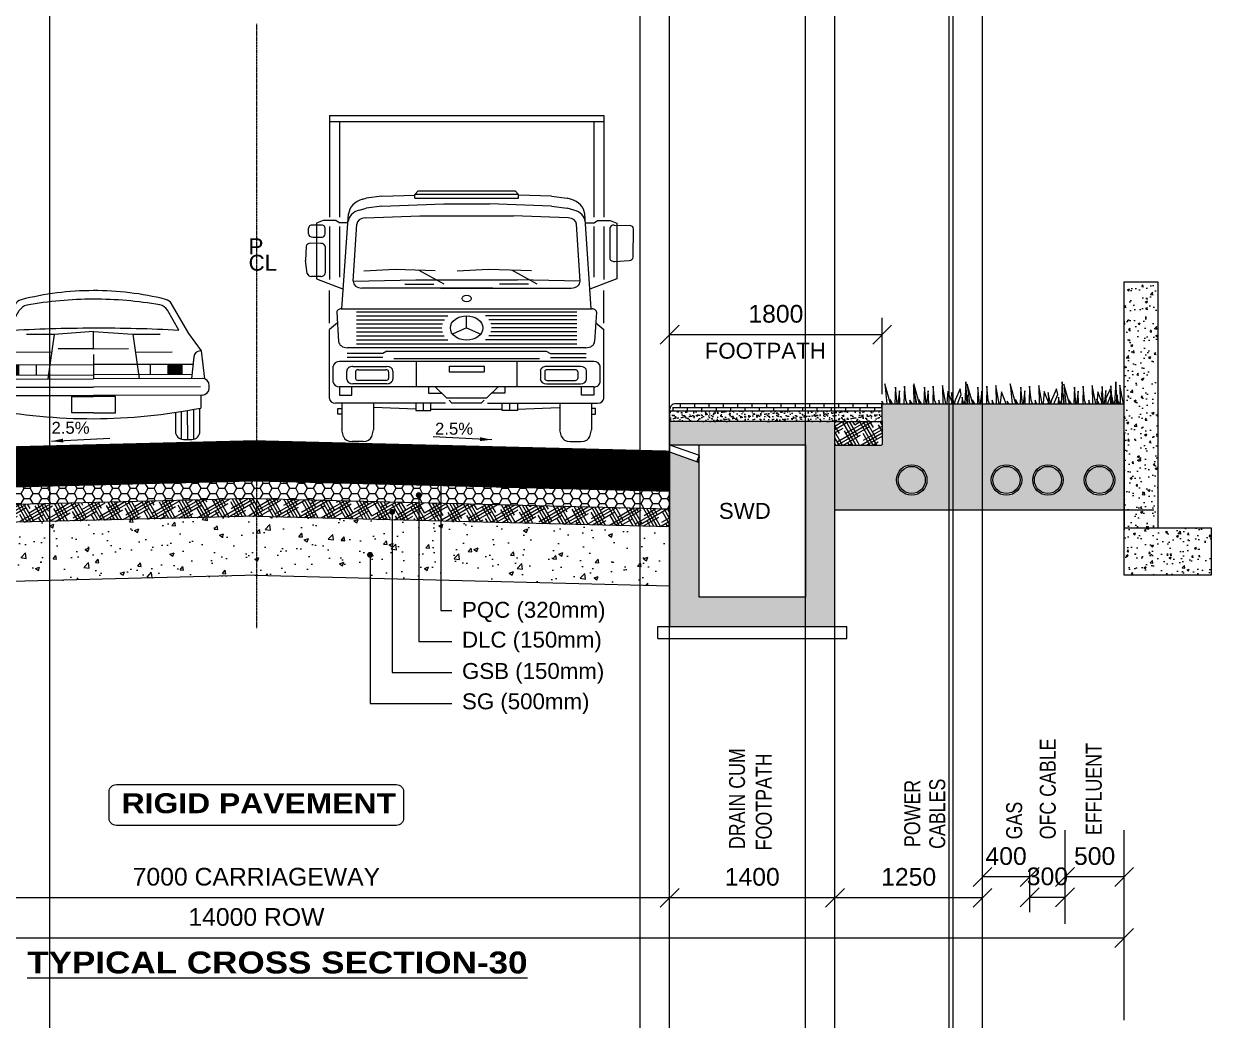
# Model space of a CAD drawing. Header units: inches. Extents: x 1863003 to 1881330, y 133141 to 515800.
# Drawn here: x 1870421 to 1880480, y 133141 to 141585 of the extents above; entities that cross this region are included whole.
import ezdxf

# ---------------------------------------------------------------- set-up
doc = ezdxf.new("R2010")
doc.units = ezdxf.units.IN
doc.header["$MEASUREMENT"] = 0
doc.linetypes.add('CENTERX2', pattern=[4, 2.5, -0.5, 0.5, -0.5])
doc.layers.get('0').update_dxf_attribs({"color": 4, "linetype": 'ELEC_LINE', "lineweight": 13})
doc.layers.get('Defpoints').update_dxf_attribs({"lineweight": 13})
for name, color, linetype, lineweight in [('DIM', 7, 'Continuous', 13), ('DIMEN', 7, 'Continuous', 13), ('HATCH', 252, 'Continuous', 13)]:
    doc.layers.add(name, color=color, linetype=linetype, lineweight=lineweight)
doc.styles.add('AB', font='ariblk.ttf')
doc.styles.add('ARIAL', font='arial.ttf')
doc.styles.get("Standard").update_dxf_attribs({"font": 'romans.shx'})
doc.linetypes.add('ELEC_LINE', pattern='A,12.7,-5.08,["EL",Standard,S=2.54,R=0,X=-2.54,Y=-1.27],-5.08', length=22.86)
doc.dimstyles.get("Standard").update_dxf_attribs({"dimtxt": 180, "dimasz": 160, "dimexe": 50, "dimexo": 50, "dimgap": 100, "dimtad": 1, "dimdec": 0, "dimzin": 0, "dimdsep": 46, "dimtxsty": 'ARIAL', "dimcen": 0.09, "dimclrd": 256, "dimclre": 256, "dimclrt": 256, "dimadec": 0, "dimazin": 0, "dimtm": 1e-09, "dimtfac": 1, "dimtdec": 0, "dimtofl": 0, "dimtmove": 0, "dimatfit": 3, "dimfxl": 0, "dimtolj": 1, "dimtzin": 0, "dimlwd": 9, "dimlwe": -1, "dimarcsym": 0})
pattern_1 = [(50, (0, -374215.65), (358.63009, -31.376067), [37.5, -412.5]), (355, (0, -374215.65), (-69.37567, 376.09607), [30, -330]), (100.451444, (29.9, -374218.26), (289.254423, 344.719995), [31.870096, -350.571056]), (46.1842, (0, -374115.65), (533.62067, -82.75964), [56.25, -618.75]), (96.635635, (44.47, -374122.54), (467.33097, 487.0593), [47.80517, -525.85688]), (351.184164, (0, -374115.65), (467.33097, 487.0593), [45, -495]), (21, (50, -374140.65), (298.453526, -201.309445), [37.5, -412.5]), (326, (50, -374140.65), (121.657666, 362.57502), [30, -330]), (71.451445, (74.87, -374157.42), (420.11119, 161.265576), [31.870095, -350.571056]), (37.5, (0, -374215.65), (6.079928, 166.446927), [0, -326, 0, -335, 0, -331.25]), (7.5, (0, -374215.65), (131.534769, 197.205856), [0, -191, 0, -318.5, 0, -126.25]), (327.5, (-111.5, -374215.65), (266.911218, -11.277436), [0, -125, 0, -390, 0, -517.5]), (317.5, (-161.5, -374215.65), (291.593085, 50.05249), [0, -162.5, 0, -259, 0, -367.5])]
pattern_2 = [(30, (0, -374215.648), (74.10254038, 71.6506351), [400, -200]), (120, (0, -374215.648), (28.3493649, -99.10254038), [400, -200])]
pattern_3 = [(0, (0, -374215.65), (75, 43.3012702), [50, -100]), (120, (0, -374215.65), (-75, 43.3012702), [50, -100]), (60, (0, -374215.65), (2e-14, 86.6025404), [-100, 50])]
pattern_4 = [(45, (0, -374215.6482), (-0.8838834765, 0.8838834765), [])]

# ---------------------------------------------------------------- blocks, each defined once
blk = doc.blocks.new('ca')
at = {"color": 8}
for p, q in [((-28.87, 25.62), (-23.64, 34.63)), ((-25.85, 26.63), (-22.36, 32.7)), ((25.85, 26.63), (22.36, 32.7)), ((28.87, 25.62), (23.64, 34.63)), ((-32.64, 20.39), (-28.87, 25.62)), ((-11.87, 25.46), (-20.19, 25.46)), ((-11.87, 25.46), (-13.81, 12.06)), ((0, 26.33), (-11.87, 25.46)), ((0, 26.33), (11.87, 25.46)), ((0, 21.14), (0, 26.33)), ((11.87, 25.46), (13.81, 12.06)), ((11.87, 25.46), (20.19, 25.46)), ((32.64, 20.39), (28.87, 25.62)), ((-33.58, 11.92), (-32.64, 20.39)), ((-32.64, 20.39), (-32.28, 20.39)), ((-30.3, 18.62), (-29.57, 12.06)), ((-12.64, 20.11), (-23.75, 20.11)), ((0, 21.14), (-10.62, 21.14)), ((0, 21.14), (10.62, 21.14)), ((0, 19.41), (0, 12.06)), ((12.64, 20.11), (23.75, 20.11)), ((30.3, 18.62), (29.57, 12.06)), ((32.64, 20.39), (32.28, 20.39)), ((33.58, 11.92), (32.64, 20.39)), ((-30.05, 16.33), (0, 16.33)), ((-26.76, 13.26), (-26.76, 16.33)), ((-22.56, 13.26), (-22.56, 16.33)), ((-17.19, 13.26), (-17.19, 16.33)), ((30.05, 16.33), (0, 16.33)), ((17.19, 13.26), (17.19, 16.33)), ((22.56, 13.26), (22.56, 16.33)), ((26.76, 13.26), (26.76, 16.33)), ((-32.79, 12.06), (0, 12.06)), ((-29.71, 13.26), (0, 13.26)), ((29.71, 13.26), (0, 13.26)), ((32.79, 12.06), (0, 12.06)), ((-34.95, 9.21), (-34.95, 9.91)), ((-32.26, 9.56), (0, 9.56)), ((32.26, 9.56), (0, 9.56)), ((34.95, 9.21), (34.95, 9.91)), ((-32.79, 7.05), (0, 7.05)), ((-32.41, 7.05), (-32.41, 3.13)), ((-6.6, 1.76), (-6.6, 6.69)), ((-6.6, 6.69), (0, 6.69)), ((32.79, 7.05), (0, 7.05)), ((6.6, 6.69), (0, 6.69)), ((6.6, 1.76), (6.6, 6.69)), ((32.41, 7.05), (32.41, 3.13)), ((-32.09, -3.91), (-32.09, 3.06)), ((-30.28, -6.26), (-30.28, 2.73)), ((-28.4, -6.35), (-28.4, 2.4)), ((-26.52, -6.26), (-26.52, 2.09)), ((-24.71, 1.81), (-24.71, -3.91)), ((0, 1.76), (-6.6, 1.76)), ((0, 1.76), (6.6, 1.76)), ((24.71, 1.81), (24.71, -3.91)), ((26.52, -6.26), (26.52, 2.09)), ((28.4, -6.35), (28.4, 2.4)), ((30.28, -6.26), (30.28, 2.73)), ((32.09, -3.91), (32.09, 3.06)), ((-27.15, -6.35), (-29.66, -6.35)), ((27.15, -6.35), (29.66, -6.35))]:
    blk.add_line(p, q, dxfattribs=at)
for centre, radius, start, end in [((-21.11, 33.15), 2.93, 104.0557, 149.858), ((0, -51.16), 89.85, 90, 104.0557), ((0, -77.34), 113.45, 90, 100.1965), ((0, -51.16), 89.85, 75.9443, 90), ((0, -77.34), 113.45, 79.8035, 90), ((21.11, 33.15), 2.93, 30.142, 75.9443), ((-19.5, 31.06), 3.3, 100.1965, 150.1888), ((19.5, 31.06), 3.3, 29.8112, 79.8035), ((0, -444.78), 472.11, 90, 93.1382), ((0, -444.78), 472.11, 86.8618, 90), ((-32.28, 18.4), 1.99, 6.3627, 90), ((32.28, 18.4), 1.99, 90, 173.6373), ((-32.79, 9.91), 2.16, 90, 180), ((32.79, 9.91), 2.16, 0, 90), ((-32.79, 9.21), 2.16, 180, 270), ((32.79, 9.21), 2.16, 270, 0), ((0, 169.59), 169.59, 258.9833, 270), ((0, 169.59), 169.59, 270, 281.0167), ((-29.66, -3.91), 2.44, 180, 270), ((-27.15, -3.91), 2.44, 270, 0), ((27.15, -3.91), 2.44, 180, 270), ((29.66, -3.91), 2.44, 270, 0)]:
    blk.add_arc(centre, radius, start, end, dxfattribs=at)
for points in [[(-22.56, 13.26), (-22.56, 16.33), (-26.76, 13.26), (-26.76, 16.33)], [(22.56, 13.26), (22.56, 16.33), (26.76, 13.26), (26.76, 16.33)]]:
    blk.add_solid(points, dxfattribs=at)
blk = doc.blocks.new('_Oblique')
at = {"color": 0, "linetype": 'ByBlock', "lineweight": -2}
blk.add_line((-0.5, -0.5), (0.5, 0.5), dxfattribs=at)
blk = doc.blocks.new('*D263')
at = {"layer": 'Defpoints', "color": 0, "ltscale": 0.02}
for p in [(1878942, 134182), (1878942, 134006), (1879242, 134006)]:
    blk.add_point(p, dxfattribs=at)
at = {"layer": 'DIMEN', "ltscale": 0.02}
for p, q in [((1878942, 134056), (1878942, 134232)), ((1879242, 134056), (1879242, 134232))]:
    blk.add_line(p, q, dxfattribs=at)
at = {"layer": 'DIMEN', "lineweight": 9, "ltscale": 0.02}
blk.add_line((1879242, 134182), (1878942, 134182), dxfattribs=at)
at = {"layer": 'DIMEN', "lineweight": 9, "ltscale": 0.02, "xscale": 160, "yscale": 160, "zscale": 160, "rotation": 180}
blk.add_blockref('_Oblique', (1878942, 134182), dxfattribs=at)
at = {"layer": 'DIMEN', "lineweight": 9, "ltscale": 0.02, "xscale": 160, "yscale": 160, "zscale": 160}
blk.add_blockref('_Oblique', (1879242, 134182), dxfattribs=at)
at = {"layer": 'DIMEN', "ltscale": 0.02, "insert": (1879092, 134359), "char_height": 150, "attachment_point": 5, "style": 'ARIAL'}
blk.add_mtext('\\A1;300', dxfattribs=at)
blk = doc.blocks.new('*D264')
at = {"layer": 'Defpoints', "color": 0, "ltscale": 0.02}
for p in [(1875892, 134178), (1875892, 134178), (1877292, 134178)]:
    blk.add_point(p, dxfattribs=at)
at = {"layer": 'DIMEN', "lineweight": 9, "ltscale": 0.02}
blk.add_line((1877292, 134178), (1875892, 134178), dxfattribs=at)
at = {"layer": 'DIMEN', "lineweight": 9, "ltscale": 0.02, "xscale": 160, "yscale": 160, "zscale": 160, "rotation": 180}
blk.add_blockref('_Oblique', (1875892, 134178), dxfattribs=at)
at = {"layer": 'DIMEN', "lineweight": 9, "ltscale": 0.02, "xscale": 160, "yscale": 160, "zscale": 160}
blk.add_blockref('_Oblique', (1877292, 134178), dxfattribs=at)
at = {"layer": 'DIMEN', "ltscale": 0.02, "insert": (1876592, 134355), "char_height": 150, "attachment_point": 5, "style": 'ARIAL'}
blk.add_mtext('\\A1;1400', dxfattribs=at)
blk = doc.blocks.new('*D265')
at = {"layer": 'Defpoints', "color": 0, "ltscale": 0.02}
for p in [(1868892, 134178), (1868892, 134178), (1875892, 134178)]:
    blk.add_point(p, dxfattribs=at)
at = {"layer": 'DIMEN', "lineweight": 9, "ltscale": 0.02}
blk.add_line((1875892, 134178), (1868892, 134178), dxfattribs=at)
at = {"layer": 'DIMEN', "lineweight": 9, "ltscale": 0.02, "xscale": 160, "yscale": 160, "zscale": 160, "rotation": 180}
blk.add_blockref('_Oblique', (1868892, 134178), dxfattribs=at)
at = {"layer": 'DIMEN', "lineweight": 9, "ltscale": 0.02, "xscale": 160, "yscale": 160, "zscale": 160}
blk.add_blockref('_Oblique', (1875892, 134178), dxfattribs=at)
at = {"layer": 'DIMEN', "ltscale": 0.02, "insert": (1872392, 134356), "char_height": 150, "attachment_point": 5, "style": 'ARIAL'}
blk.add_mtext('\\A1;7000 CARRIAGEWAY', dxfattribs=at)
blk = doc.blocks.new('*D267')
at = {"layer": 'Defpoints', "color": 0, "ltscale": 0.02}
for p in [(1879742, 133838), (1865742, 133660), (1879742, 133660)]:
    blk.add_point(p, dxfattribs=at)
at = {"layer": 'DIMEN', "ltscale": 0.02}
for p, q in [((1865742, 133710), (1865742, 133888)), ((1879742, 133710), (1879742, 133888))]:
    blk.add_line(p, q, dxfattribs=at)
at = {"layer": 'DIMEN', "lineweight": 9, "ltscale": 0.02}
blk.add_line((1865742, 133838), (1879742, 133838), dxfattribs=at)
at = {"layer": 'DIMEN', "lineweight": 9, "ltscale": 0.02, "xscale": 160, "yscale": 160, "zscale": 160, "rotation": 180}
blk.add_blockref('_Oblique', (1865742, 133838), dxfattribs=at)
at = {"layer": 'DIMEN', "lineweight": 9, "ltscale": 0.02, "xscale": 160, "yscale": 160, "zscale": 160}
blk.add_blockref('_Oblique', (1879742, 133838), dxfattribs=at)
at = {"layer": 'DIMEN', "ltscale": 0.02, "insert": (1872392, 134015), "char_height": 150, "attachment_point": 5, "style": 'ARIAL'}
blk.add_mtext('\\A1;14000 ROW', dxfattribs=at)
blk = doc.blocks.new('A$C9c4fc737')
at = {"color": 8, "linetype": 'Continuous'}
for p, q in [((10.81, 147.25), (134.61, 147.25)), ((10.81, 147.25), (10.81, 101.32)), ((134.61, 147.25), (134.61, 101.32)), ((10.81, 144.51), (134.61, 144.51)), ((15.3, 144.51), (15.3, 101.32)), ((130.12, 144.51), (130.12, 101.32)), ((49.37, 111.54), (50.8, 113.23)), ((50.8, 113.23), (94.62, 113.23)), ((94.62, 113.23), (96.05, 111.54)), ((25.8, 109.39), (27.36, 109.83)), ((34.43, 110.74), (27.36, 109.83)), ((34.43, 110.74), (49.37, 111.31)), ((34.43, 106.31), (62.34, 107.37)), ((96.05, 111.54), (49.37, 111.54)), ((49.37, 109.85), (49.37, 111.54)), ((49.37, 109.85), (96.05, 109.85)), ((62.34, 107.37), (83.08, 107.37)), ((110.99, 106.31), (83.08, 107.37)), ((96.05, 109.85), (96.05, 111.54)), ((110.99, 110.74), (96.05, 111.31)), ((110.99, 110.74), (118.06, 109.83)), ((119.62, 109.39), (118.06, 109.83)), ((16.44, 59.91), (19.43, 102.86)), ((24.28, 104.53), (27.36, 105.4)), ((26.84, 100.94), (51.62, 101.91)), ((34.43, 106.31), (27.36, 105.4)), ((51.62, 101.91), (93.8, 101.91)), ((118.58, 100.94), (93.8, 101.91)), ((110.99, 106.31), (118.06, 105.4)), ((121.14, 104.53), (118.06, 105.4)), ((128.98, 59.91), (125.99, 102.86)), ((6.95, 97.77), (3.23, 97.77)), ((7.94, 99.79), (4.91, 98.57)), ((4.91, 98.57), (4.91, 73.4)), ((13.61, 99.79), (7.94, 99.79)), ((10.81, 97.14), (10.81, 73.11)), ((15.22, 98.75), (13.61, 99.79)), ((19.14, 98.75), (15.22, 98.75)), ((15.3, 97.14), (15.3, 74.19)), ((21.52, 72.39), (23.11, 98.13)), ((123.9, 72.39), (122.31, 98.13)), ((126.28, 98.75), (130.2, 98.75)), ((130.12, 97.14), (130.12, 74.19)), ((130.2, 98.75), (131.81, 99.79)), ((131.81, 99.79), (137.47, 99.79)), ((134.61, 97.14), (134.61, 73.11)), ((137.47, 99.79), (140.51, 98.57)), ((139.33, 97.75), (146.14, 97.59)), ((140.51, 98.57), (140.51, 73.4)), ((1.26, 93.72), (1.26, 96.29)), ((3.23, 92.24), (6.95, 92.24)), ((8.92, 93.72), (8.92, 96.29)), ((137.3, 96.27), (137.3, 82.8)), ((147.86, 83.19), (148.05, 96.09)), ((0.28, 88.12), (0, 81.69)), ((6.89, 89.49), (2.28, 89.54)), ((8.82, 88.01), (8.82, 76.04)), ((0.75, 75.9), (0, 81.69)), ((139.43, 81.33), (146.05, 81.73)), ((40.46, 77.69), (26.35, 76.89)), ((58.43, 77.1), (40.46, 77.69)), ((62.54, 71.12), (51.02, 77.34)), ((82.52, 77.69), (68.41, 76.89)), ((102.04, 77.05), (82.52, 77.69)), ((104.6, 71.12), (93.07, 77.34)), ((6.86, 74.57), (2.71, 74.57)), ((4.91, 73.4), (17.06, 68.86)), ((21.52, 72.39), (49.8, 72.94)), ((44.75, 71.12), (57.89, 71.12)), ((49.8, 72.94), (95.62, 72.94)), ((100.67, 71.12), (87.53, 71.12)), ((123.9, 72.39), (95.62, 72.94)), ((140.51, 73.4), (128.36, 68.86)), ((10.81, 53.4), (10.81, 68.16)), ((84.58, 69.3), (25.46, 69.3)), ((60.84, 69.3), (119.96, 69.3)), ((134.61, 53.4), (134.61, 68.16)), ((16.09, 59.91), (129.33, 59.91)), ((14.13, 58.37), (14.94, 45.14)), ((23.02, 58.5), (122.4, 58.5)), ((23.02, 56.7), (64.22, 56.7)), ((23.02, 54.9), (62.65, 54.9)), ((72.71, 51.27), (72.71, 56.78)), ((122.4, 56.7), (81.2, 56.7)), ((122.4, 54.9), (82.76, 54.9)), ((131.29, 58.37), (130.48, 45.14)), ((14.42, 53.54), (10.81, 50.56)), ((10.81, 19.41), (10.81, 50.56)), ((23.02, 53.1), (61.82, 53.1)), ((23.02, 51.3), (61.55, 51.3)), ((23.02, 49.5), (61.8, 49.5)), ((72.71, 51.27), (66.34, 48.51)), ((72.71, 51.27), (79.07, 48.51)), ((122.4, 53.1), (83.6, 53.1)), ((122.4, 49.5), (83.62, 49.5)), ((122.4, 51.3), (83.87, 51.3)), ((131, 53.54), (134.61, 50.56)), ((134.61, 19.41), (134.61, 50.56)), ((23.02, 47.7), (62.62, 47.7)), ((23.02, 45.9), (64.15, 45.9)), ((23.02, 44.1), (122.4, 44.1)), ((122.4, 45.9), (81.27, 45.9)), ((122.4, 47.7), (82.8, 47.7)), ((34.85, 39.77), (18.76, 39.77)), ((34.85, 37.93), (18.76, 37.93)), ((126.55, 42.33), (18.87, 42.33)), ((36.74, 40.77), (34.85, 39.77)), ((36.74, 40.77), (108.68, 40.77)), ((108.68, 40.77), (110.57, 39.77)), ((110.57, 39.77), (126.66, 39.77)), ((110.57, 37.93), (126.66, 37.93)), ((12.51, 26.79), (12.51, 34.02)), ((130.15, 36.08), (15.27, 36.08)), ((21.36, 33.89), (36.69, 33.89)), ((23.73, 32.42), (36.29, 32.42)), ((39.79, 37.5), (105.63, 37.5)), ((49.99, 36.08), (49.99, 24.73)), ((64.75, 34.1), (64.75, 31.54)), ((64.75, 34.1), (80.67, 34.1)), ((80.67, 34.1), (80.67, 31.54)), ((95.43, 36.08), (95.43, 24.73)), ((124.06, 33.89), (108.73, 33.89)), ((121.69, 32.42), (109.13, 32.42)), ((132.91, 26.79), (132.91, 34.02)), ((18.61, 28.18), (18.61, 31.83)), ((22.54, 31.53), (22.54, 28.48)), ((36.29, 27.59), (23.73, 27.59)), ((37.48, 31.53), (37.48, 28.48)), ((39.44, 31.83), (39.44, 28.18)), ((64.75, 31.54), (80.67, 31.54)), ((105.98, 31.83), (105.98, 28.18)), ((107.94, 31.53), (107.94, 28.48)), ((109.13, 27.59), (121.69, 27.59)), ((122.87, 31.53), (122.87, 28.48)), ((126.81, 28.18), (126.81, 31.83)), ((130.15, 24.73), (15.27, 24.73)), ((15.27, 24.73), (15.27, 20.89)), ((20.84, 20.89), (20.84, 24.73)), ((36.69, 26.11), (21.36, 26.11)), ((55.48, 24.73), (55.48, 21.89)), ((55.48, 21.89), (61.43, 21.89)), ((58.51, 24.73), (63.62, 19.76)), ((86.91, 24.73), (81.8, 19.76)), ((89.94, 21.89), (83.99, 21.89)), ((89.94, 24.73), (89.94, 21.89)), ((108.73, 26.11), (124.06, 26.11)), ((124.58, 20.89), (124.58, 24.73)), ((130.15, 24.73), (130.15, 20.89)), ((63.24, 17.35), (13.57, 17.35)), ((15.27, 20.89), (20.84, 20.89)), ((16.3, 17.35), (16.3, 5.28)), ((30.68, 17.35), (30.68, 5.28)), ((49.8, 17.35), (49.8, 13.94)), ((53.21, 13.94), (53.21, 17.35)), ((56.61, 13.94), (56.61, 17.35)), ((63.62, 19.76), (81.8, 19.76)), ((66.1, 17.35), (64.8, 18.61)), ((79.32, 17.35), (66.1, 17.35)), ((79.32, 17.35), (80.62, 18.61)), ((82.18, 17.35), (131.85, 17.35)), ((88.81, 13.94), (88.81, 17.35)), ((92.21, 13.94), (92.21, 17.35)), ((95.62, 17.35), (95.62, 13.94)), ((114.74, 17.35), (114.74, 5.28)), ((130.15, 20.89), (124.58, 20.89)), ((129.12, 17.35), (129.12, 5.28)), ((14.52, 12.33), (14.52, 14.95)), ((14.52, 14.95), (16.3, 14.95)), ((16.3, 12.33), (14.52, 12.33)), ((49.8, 14.65), (30.87, 15.36)), ((49.8, 13.94), (56.61, 13.94)), ((56.61, 14.65), (88.81, 14.65)), ((95.62, 13.94), (88.81, 13.94)), ((95.62, 14.65), (114.55, 15.36)), ((130.9, 14.95), (129.12, 14.95)), ((129.12, 12.33), (130.9, 12.33)), ((130.9, 12.33), (130.9, 14.95)), ((17.14, 2.34), (16.3, 5.28)), ((25.99, 0), (20.99, 0)), ((29.84, 2.34), (30.68, 5.28)), ((115.58, 2.34), (114.74, 5.28)), ((119.43, 0), (124.43, 0)), ((128.28, 2.34), (129.12, 5.28))]:
    blk.add_line(p, q, dxfattribs=at)
for centre, major_axis, start_param, end_param in [((29.26, 102.48), (9.84, 0), 1.929567, 3.089386), ((116.16, 102.48), (-9.84, 0), 3.193799, 4.353618), ((27.05, 99), (7.87, 0), 1.929567, 3.089386), ((118.37, 99), (7.87, 0), 0.052207, 1.212026), ((3.23, 96.29), (1.97, 0), 1.570796, 3.141593), ((6.95, 96.29), (1.97, 0), 0, 1.570796), ((27.04, 97.99), (-3.94, 0), -1.51867, -0.04621), ((118.38, 97.99), (3.94, 0), 0.04621, 1.51867), ((139.27, 96.27), (1.97, 0), 1.538549, 3.141593), ((146.08, 96.11), (1.97, 0), -0.010752, 1.538549), ((3.23, 93.72), (-1.97, 0), 0, 1.570796), ((6.95, 93.72), (-1.97, 0), 1.570796, 3.141593), ((2.25, 88.07), (-1.97, 0), 4.697006, 6.25023), ((6.86, 88.01), (1.97, 0), 0, 1.555413), ((139.27, 82.8), (-1.97, 0), 0, 1.650626), ((145.89, 83.2), (-1.97, 0), 1.650626, 3.13084), ((2.71, 76.04), (-1.97, 0), 0.096474, 1.570796), ((6.86, 76.04), (-1.97, 0), 1.570796, 3.141593), ((25.46, 72.26), (-3.94, 0), -0.04621, 1.570796), ((119.96, 72.26), (3.94, 0), 4.712389, 6.329395), ((72.71, 64.59), (-2, 0), 3.141593, 9.424778), ((16.09, 58.44), (-1.97, 0), -1.570796, 0.046121), ((129.33, 58.44), (1.97, 0), -0.046121, 1.570796), ((18.87, 45.28), (3.94, 0), 3.187714, 4.712389), ((126.55, 45.28), (-3.94, 0), 1.570796, 3.095472), ((15.27, 34.02), (-2.76, 0), -1.570796, 0), ((21.36, 31.83), (2.76, 0), 1.570796, 3.141593), ((23.73, 31.53), (-1.18, 0), -1.570796, 0), ((36.29, 31.53), (1.18, 0), 0, 1.570796), ((36.69, 31.83), (2.76, 0), 0, 1.570796), ((108.73, 31.83), (2.76, 0), 1.570796, 3.141593), ((109.13, 31.53), (1.18, 0), 1.570796, 3.141593), ((121.69, 31.53), (-1.18, 0), 3.141593, 4.712389), ((124.06, 31.83), (-2.76, 0), 3.141593, 4.712389), ((130.15, 34.02), (2.76, 0), 0, 1.570796), ((21.36, 28.18), (-2.76, 0), 0, 1.570796), ((23.73, 28.48), (1.18, 0), 3.141593, 4.712389), ((36.29, 28.48), (-1.18, 0), 1.570796, 3.141593), ((36.69, 28.18), (-2.76, 0), 1.570796, 3.141593), ((108.73, 28.18), (-2.76, 0), 0, 1.570796), ((109.13, 28.48), (1.18, 0), 3.141593, 4.712389), ((121.69, 28.48), (1.18, 0), 4.712389, 6.283185), ((124.06, 28.18), (2.76, 0), 4.712389, 6.283185), ((15.27, 26.79), (2.76, 0), 3.141593, 4.712389), ((130.15, 26.79), (-2.76, 0), 1.570796, 3.141593), ((13.57, 19.41), (-2.76, 0), 0, 1.570796), ((131.85, 19.41), (2.76, 0), 4.712389, 6.283185), ((20.99, 2.95), (-3.94, 0), 0.210626, 1.570796), ((25.99, 2.95), (3.94, 0), 4.712389, 6.072559), ((119.43, 2.95), (-3.94, 0), 0.210626, 1.570796), ((124.43, 2.95), (3.94, 0), 4.712389, 6.072559)]:
    blk.add_ellipse(centre, major_axis=major_axis, ratio=0.75, start_param=start_param, end_param=end_param, dxfattribs=at)
blk.add_ellipse((72.71, 51.27), major_axis=(7.35, 0), ratio=0.75, dxfattribs=at)
blk = doc.blocks.new('*D268')
at = {"layer": 'Defpoints', "color": 0, "ltscale": 0.02}
for p in [(1878542, 134355), (1878542, 134178), (1878942, 134178)]:
    blk.add_point(p, dxfattribs=at)
at = {"layer": 'DIMEN', "ltscale": 0.02}
for p, q in [((1878542, 134228), (1878542, 134405)), ((1878942, 134228), (1878942, 134405))]:
    blk.add_line(p, q, dxfattribs=at)
at = {"layer": 'DIMEN', "lineweight": 9, "ltscale": 0.02}
blk.add_line((1878942, 134355), (1878542, 134355), dxfattribs=at)
at = {"layer": 'DIMEN', "lineweight": 9, "ltscale": 0.02, "xscale": 160, "yscale": 160, "zscale": 160, "rotation": 180}
blk.add_blockref('_Oblique', (1878542, 134355), dxfattribs=at)
at = {"layer": 'DIMEN', "lineweight": 9, "ltscale": 0.02, "xscale": 160, "yscale": 160, "zscale": 160}
blk.add_blockref('_Oblique', (1878942, 134355), dxfattribs=at)
at = {"layer": 'DIMEN', "ltscale": 0.02, "insert": (1878742, 134531), "char_height": 150, "attachment_point": 5, "style": 'ARIAL'}
blk.add_mtext('\\A1;400', dxfattribs=at)
blk = doc.blocks.new('*D269')
at = {"layer": 'Defpoints', "color": 0, "ltscale": 0.02}
for p in [(1877292, 134178), (1877292, 134178), (1878542, 134178)]:
    blk.add_point(p, dxfattribs=at)
at = {"layer": 'DIMEN', "lineweight": 9, "ltscale": 0.02}
blk.add_line((1878542, 134178), (1877292, 134178), dxfattribs=at)
at = {"layer": 'DIMEN', "lineweight": 9, "ltscale": 0.02, "xscale": 160, "yscale": 160, "zscale": 160, "rotation": 180}
blk.add_blockref('_Oblique', (1877292, 134178), dxfattribs=at)
at = {"layer": 'DIMEN', "lineweight": 9, "ltscale": 0.02, "xscale": 160, "yscale": 160, "zscale": 160}
blk.add_blockref('_Oblique', (1878542, 134178), dxfattribs=at)
at = {"layer": 'DIMEN', "ltscale": 0.02, "insert": (1877917, 134355), "char_height": 150, "attachment_point": 5, "style": 'ARIAL'}
blk.add_mtext('\\A1;1250', dxfattribs=at)
blk = doc.blocks.new('*D271')
at = {"layer": 'Defpoints', "color": 0, "ltscale": 0.02}
for p in [(1879242, 134355), (1879242, 134178), (1879742, 134178)]:
    blk.add_point(p, dxfattribs=at)
at = {"layer": 'DIMEN', "ltscale": 0.02}
for p, q in [((1879242, 134228), (1879242, 134405)), ((1879742, 134228), (1879742, 134405))]:
    blk.add_line(p, q, dxfattribs=at)
at = {"layer": 'DIMEN', "lineweight": 9, "ltscale": 0.02}
blk.add_line((1879742, 134355), (1879242, 134355), dxfattribs=at)
at = {"layer": 'DIMEN', "lineweight": 9, "ltscale": 0.02, "xscale": 160, "yscale": 160, "zscale": 160, "rotation": 180}
blk.add_blockref('_Oblique', (1879242, 134355), dxfattribs=at)
at = {"layer": 'DIMEN', "lineweight": 9, "ltscale": 0.02, "xscale": 160, "yscale": 160, "zscale": 160}
blk.add_blockref('_Oblique', (1879742, 134355), dxfattribs=at)
at = {"layer": 'DIMEN', "ltscale": 0.02, "insert": (1879492, 134531), "char_height": 150, "attachment_point": 5, "style": 'ARIAL'}
blk.add_mtext('\\A1;500', dxfattribs=at)
blk = doc.blocks.new('*D297')
at = {"layer": 'Defpoints', "color": 0, "ltscale": 0.02}
for p in [(1875892, 138950), (1875892, 138849), (1877692, 138849)]:
    blk.add_point(p, dxfattribs=at)
at = {"layer": 'DIMEN', "ltscale": 0.02}
for p, q in [((1875892, 138899), (1875892, 139000)), ((1877692, 138899), (1877692, 139000))]:
    blk.add_line(p, q, dxfattribs=at)
at = {"layer": 'DIMEN', "lineweight": 9, "ltscale": 0.02}
blk.add_line((1877692, 138950), (1875892, 138950), dxfattribs=at)
at = {"layer": 'DIMEN', "lineweight": 9, "ltscale": 0.02, "xscale": 160, "yscale": 160, "zscale": 160, "rotation": 180}
blk.add_blockref('_Oblique', (1875892, 138950), dxfattribs=at)
at = {"layer": 'DIMEN', "lineweight": 9, "ltscale": 0.02, "xscale": 160, "yscale": 160, "zscale": 160}
blk.add_blockref('_Oblique', (1877692, 138950), dxfattribs=at)
at = {"layer": 'DIMEN', "ltscale": 0.02, "insert": (1876792, 139126), "char_height": 150, "attachment_point": 5, "style": 'ARIAL'}
blk.add_mtext('\\A1;1800', dxfattribs=at)

msp = doc.modelspace()

# ---------------------------------------------------------------- hatches: boundary and pattern name
at = {"layer": 'DIM', "linetype": 'Continuous'}
h = msp.add_hatch(dxfattribs=at)
h.set_pattern_fill('AR-CONC')
h.set_pattern_definition([(50, (250, -374215.65), (182.184669, -15.939086), [19.05, -209.55]), (355, (250, -374215.65), (-35.243421, 191.056845), [15.24, -167.640584]), (100.451445, (265.18, -374216.98), (146.941247, 175.117752), [16.190009, -178.090245]), (46.1842, (250, -374164.85), (271.07904, -42.042328), [28.575, -314.325]), (96.635558, (272.6, -374168.35), (237.404134, 247.426125), [24.285023, -267.13561]), (351.184151, (250, -374164.85), (237.404134, 247.426125), [22.859967, -251.45973]), (21, (275.4, -374177.55), (151.614391, -102.265198), [19.05, -209.55]), (326, (275.4, -374177.55), (61.802028, 184.187966), [15.24, -167.64]), (71.451445, (288.03, -374186.07), (213.41642, 81.922769), [16.190009, -178.089938]), (37.5, (250, -374215.65), (3.0886033, 84.5550389), [0, -165.608, 0, -170.18, 0, -168.275]), (7.5, (250, -374215.65), (66.8196625, 100.180575), [0, -97.028, 0, -161.798, 0, -64.135]), (327.5, (193.36, -374215.65), (135.5905952, -5.728744), [0, -63.5, 0, -198.12, 0, -262.89]), (317.5, (167.96, -374215.65), (148.1291814, 25.426491), [0, -82.55, 0, -131.572, 0, -186.69])])
h.paths.add_polyline_path([(1880026.8, 139398.5), (1879742.3, 139398.5), (1879742.3, 138269.8), (1879748.8, 138340.1), (1879742.3, 138118), (1879742.3, 137314.5), (1880026.8, 137314.5)])
h.paths.add_polyline_path([(1880479.8, 137314.5), (1879742.3, 137314.5), (1879742.3, 136912.1), (1880479.8, 136912.1)])
at = {"layer": 'DIM', "linetype": 'Continuous', "ltscale": 0.02}
h = msp.add_hatch(dxfattribs=at)
h.set_pattern_fill('HOUND', color=31, scale=600, angle=30, style=0)
h.paths.add_polyline_path([(1878301.2, 138363.6), (1878301, 138362.8), (1878300.8, 138363.6), (1877692.3, 138363.6), (1877692.3, 138221.2), (1877692.3, 138022.2, -0.4142136), (1877682.3, 138012.2), (1877292.3, 138012.2), (1877292.3, 137464.5), (1879742.3, 137464.5), (1879742.3, 138363.6), (1879571.6, 138363.6), (1879571.1, 138361.6), (1879570.6, 138363.6), (1879118, 138363.6), (1879117.8, 138362.8), (1879117.6, 138363.6)])
h.paths.add_polyline_path([(1878874.5, 137718.9, -1), (1878616, 137718.9, -1)], flags=16)
h.paths.add_polyline_path([(1878860.5, 137718.9, -1), (1878630, 137718.9, -1)], flags=0)
h.paths.add_polyline_path([(1878072, 137718.9, -1), (1877813.6, 137718.9, -1)], flags=16)
h.paths.add_polyline_path([(1878058, 137718.9, -1), (1877827.6, 137718.9, -1)], flags=0)
h.paths.add_polyline_path([(1879225.8, 137718.9, -1), (1878967.4, 137718.9, -1)], flags=16)
h.paths.add_polyline_path([(1879211.8, 137718.9, -1), (1878981.4, 137718.9, -1)], flags=0)
h.paths.add_polyline_path([(1879662.2, 137718.9, -1), (1879403.8, 137718.9, -1)], flags=16)
h.paths.add_polyline_path([(1879648.2, 137718.9, -1), (1879417.8, 137718.9, -1)], flags=0)
h.paths.add_polyline_path([(1866019.4, 138398.4), (1866018.9, 138396.3), (1866018.4, 138398.4), (1865742.3, 138398.4), (1865742.3, 137464.5), (1867492.3, 137464.5), (1867492.3, 138047), (1867102.3, 138047, -0.4142136), (1867092.3, 138057), (1867092.3, 138256), (1867092.3, 138398.4), (1866978.6, 138398.4), (1866978.3, 138397.3), (1866978.1, 138398.4)])
h.paths.add_polyline_path([(1866226.6, 137718.9, -1), (1865968.1, 137718.9, -1)], flags=16)
h.paths.add_polyline_path([(1866212.6, 137718.9, -1), (1865982.1, 137718.9, -1)], flags=0)
h.paths.add_polyline_path([(1866914.2, 137718.9, -1), (1866655.7, 137718.9, -1)], flags=16)
h.paths.add_polyline_path([(1866900.2, 137718.9, -1), (1866669.7, 137718.9, -1)], flags=0)
at = {"layer": 'DIM', "linetype": 'Continuous'}
h = msp.add_hatch(dxfattribs=at)
h.set_pattern_fill('AR-BRSTD', scale=0.6)
h.set_pattern_definition([(0, (0, -373958.038), (0, 40.64508), []), (90, (0, -373958.04), (-60.96, 40.64508), [40.64508, -40.64508])])
h.paths.add_polyline_path([(1875892.3, 138303.6), (1875942.3, 138363.6), (1877692.3, 138363.6), (1877692.3, 138303.6)])
h = msp.add_hatch(dxfattribs=at)
h.set_pattern_fill('AR-SAND')
h.set_pattern_definition([(37.5, (0, -373958.038), (-1.6000313, 48.9413237), [0, -38.608, 0, -43.18, 0, -41.275]), (7.5, (0, -373958.04), (44.9523283, 71.68251), [0, -20.828, 0, -34.798, 0, -13.335]), (327.5, (-31.24, -373958.038), (79.099237, 0.1437185), [0, -12.7, 0, -45.72, 0, -59.69]), (317.5, (-31.24, -373958.04), (76.3556452, 22.2929323), [0, -6.35, 0, -29.972, 0, -34.29])])
h.paths.add_polyline_path([(1875892.3, 138213.6), (1875892.3, 138303.6), (1877692.3, 138303.6), (1877692.3, 138213.6)])
h = msp.add_hatch(dxfattribs=at)
h.set_pattern_fill('AR-CONC', scale=10)
h.set_pattern_definition([(50, (0, 0), (71.7260183, -6.2752135), [7.5, -82.5]), (355, (0, 0), (-13.8751334, 75.2192134), [6, -66]), (100.4514445, (5.98, -0.52), (57.8508847, 68.943999), [6.3740192, -70.1142112]), (46.1842, (0, 20), (106.724133, -16.551928), [11.25, -123.75]), (96.6356355, (8.89, 18.62), (93.4661946, 97.41186), [9.561034, -105.171376]), (351.184164, (0, 20), (93.4661945, 97.41186), [9, -99]), (21, (10, 15), (59.6907052, -40.261889), [7.5, -82.5]), (326, (10, 15), (24.3315332, 72.5150045), [6, -66]), (71.4514447, (14.974, 11.645), (84.0222377, 32.2531153), [6.374019, -70.1142112]), (37.5, (0, 0), (1.21598553, 33.2893854), [0, -65.2, 0, -67, 0, -66.25]), (7.5, (0, 0), (26.30695374, 39.4411712), [0, -38.2, 0, -63.7, 0, -25.25]), (327.5, (-22.3, 0), (53.3822436, -2.25548717), [0, -25, 0, -78, 0, -103.5]), (317.5, (-32.3, 0), (58.3186169, 10.0104982), [0, -32.5, 0, -51.8, 0, -73.5])])
h.paths.add_polyline_path([(1877292.3, 138213.6), (1875892.3, 138213.6), (1875892.3, 138016.1), (1877042.3, 138016.1), (1877042.3, 136726.5), (1876142.3, 136726.5), (1876142.3, 137867.8), (1875892.3, 137956), (1875892.3, 136476.5), (1877292.3, 136476.5)])
at = {"layer": 'DIM', "linetype": 'Continuous', "ltscale": 0.02}
h = msp.add_hatch(dxfattribs=at)
h.set_pattern_fill('HOUND', color=130, scale=400, angle=30, style=0)
h.set_pattern_definition([(30, (0, -373958.038), (74.10254038, 71.6506351), [400, -200]), (120, (0, -373958.038), (28.3493649, -99.10254038), [400, -200])])
h.paths.add_polyline_path([(1877292.3, 138013.6), (1877292.3, 138213.6), (1877692.3, 138213.6), (1877692.3, 138184.8), (1877692.3, 138013.6)])
at = {"layer": 'DIM', "linetype": 'Continuous'}
h = msp.add_hatch(color=7, dxfattribs=at)
h.dxf.hatch_style = 1
h.paths.add_polyline_path([(1878058, 137718.9, 1), (1877827.6, 137718.9, 1)])
h = msp.add_hatch(color=7, dxfattribs=at)
h.dxf.hatch_style = 1
h.paths.add_polyline_path([(1878981.4, 137718.9, 1), (1879211.8, 137718.9, 1)])
at = {"layer": 'DIM', "linetype": 'Continuous', "ltscale": 0.02}
h = msp.add_hatch(dxfattribs=at)
h.set_pattern_fill('HONEY', color=31, scale=400, style=0)
h.set_pattern_definition(pattern_3)
h.paths.add_polyline_path([(1868892.3, 137623.5), (1872392.3, 137711), (1872392.3, 137561), (1868892.3, 137473.4)])
h = msp.add_hatch(dxfattribs=at)
h.set_pattern_fill('HONEY', color=31, scale=400, style=0)
h.set_pattern_definition(pattern_3)
h.paths.add_polyline_path([(1872392.3, 137711), (1872392.3, 137561), (1875892.3, 137473.4), (1875892.3, 137623.5)])
h = msp.add_hatch(dxfattribs=at)
h.set_pattern_fill('HOUND', color=130, scale=400, angle=30, style=0)
h.set_pattern_definition(pattern_2)
h.paths.add_polyline_path([(1868892.3, 137473.4), (1872392.3, 137561), (1872392.3, 137410.9), (1868892.3, 137323.4)])
h = msp.add_hatch(dxfattribs=at)
h.set_pattern_fill('HOUND', color=130, scale=400, angle=30, style=0)
h.set_pattern_definition(pattern_2)
h.paths.add_polyline_path([(1872392.3, 137561), (1872392.3, 137410.9), (1875892.3, 137323.4), (1875892.3, 137473.4)])
h = msp.add_hatch(dxfattribs=at)
h.set_pattern_fill('AR-CONC', scale=50, style=0)
h.set_pattern_definition(pattern_1)
h.paths.add_polyline_path([(1868892.3, 137323.4), (1872392.3, 137410.9), (1872392.3, 136910.8), (1868892.3, 136823.2)])
h = msp.add_hatch(dxfattribs=at)
h.set_pattern_fill('AR-CONC', scale=50, style=0)
h.set_pattern_definition(pattern_1)
h.paths.add_polyline_path([(1875892.3, 137323.4), (1872392.3, 137410.9), (1872392.3, 136910.8), (1875892.3, 136823.2)])
at = {"layer": 'HATCH', "linetype": 'Continuous', "ltscale": 0.02}
h = msp.add_hatch(dxfattribs=at)
h.set_pattern_fill('ANSI31', color=141, scale=10)
h.set_pattern_definition(pattern_4)
h.paths.add_polyline_path([(1868892.3, 137956), (1868892.3, 137963.6), (1872392.3, 138051.1), (1872392.3, 137711), (1868892.3, 137623.5)])
h = msp.add_hatch(dxfattribs=at)
h.set_pattern_fill('ANSI31', color=141, scale=10)
h.set_pattern_definition(pattern_4)
h.paths.add_polyline_path([(1875892.3, 137956), (1875892.3, 137963.6), (1872392.3, 138051.1), (1872392.3, 137711), (1875892.3, 137623.5)])

# ---------------------------------------------------------------- linework, layer by layer
at = {"color": 7, "linetype": 'Continuous', "ltscale": 0.02}
msp.add_line((1877292.3, 136476.5), (1877292.3, 138213.6), dxfattribs=at)
at = {"color": 8, "linetype": 'Continuous', "ltscale": 0.02}
for p in [(1870642.3, 502880.9), (1875642.3, 502880.9), (1875642.3, 502880.9), (1875892.3, 502880.9), (1877042.3, 502880.9), (1877292.3, 500369.9), (1878259.2, 500590.1), (1878293.4, 500590.1), (1878542.3, 500369.9)]:
    msp.add_xline(p, (0, 1), dxfattribs=at)
at = {"color": 66, "linetype": 'Continuous', "lineweight": 9, "ltscale": 0.25, "flags": 128}
for points in [[(1877763.6, 138363.6), (1877715.6, 138532.6), (1877733.1, 138363.6)], [(1877819.3, 138363.6), (1877806, 138506.5), (1877801.1, 138363.6)], [(1877904.2, 138363.6), (1877891.9, 138394.1), (1877880.2, 138513.8), (1877877.2, 138363.6)], [(1877986.8, 138363.6), (1877957.5, 138519.6), (1877960.6, 138363.6)], [(1878008.4, 138363.6), (1877960.3, 138532.6), (1877977.8, 138363.6)], [(1878064, 138363.6), (1878050.8, 138506.5), (1878045.9, 138363.6)], [(1878148.9, 138363.6), (1878136.6, 138394.1), (1878124.9, 138513.8), (1878121.9, 138363.6)], [(1878231.5, 138363.6), (1878202.3, 138519.6), (1878205.3, 138363.6)], [(1878413.6, 138363.6), (1878401.1, 138551.2), (1878391.5, 138363.6)], [(1878461.3, 138363.6), (1878413.6, 138531.4), (1878431, 138363.6)], [(1878517.2, 138363.6), (1878504.1, 138505.3), (1878499.2, 138363.6)], [(1878601.7, 138363.6), (1878589.9, 138392.8), (1878578.2, 138512.5), (1878575.2, 138363.6)], [(1878684.6, 138363.6), (1878655.6, 138518.4), (1878658.6, 138363.6)], [(1878825.2, 138363.6), (1878777.1, 138532.6), (1878794.6, 138363.6)], [(1878880.8, 138363.6), (1878867.6, 138506.5), (1878862.7, 138363.6)], [(1878965.7, 138363.6), (1878953.4, 138394.1), (1878941.7, 138513.8), (1878938.7, 138363.6)], [(1879048.3, 138363.6), (1879019.1, 138519.6), (1879022.1, 138363.6)], [(1879230.4, 138363.6), (1879217.9, 138551.2), (1879208.3, 138363.6)], [(1879278.1, 138363.6), (1879230.4, 138531.4), (1879247.8, 138363.6)], [(1879334, 138363.6), (1879320.9, 138505.3), (1879316, 138363.6)], [(1879418.5, 138363.6), (1879406.7, 138392.8), (1879395, 138512.5), (1879392, 138363.6)], [(1879501.4, 138363.6), (1879472.4, 138518.4), (1879475.4, 138363.6)], [(1879568.3, 138363.6), (1879554.7, 138510.5), (1879549.6, 138363.6)], [(1879654.4, 138363.6), (1879640.5, 138398.1), (1879628.8, 138517.7), (1879625.7, 138363.6)], [(1879683.7, 138363.6), (1879671.2, 138550), (1879661.6, 138363.6)], [(1879736.1, 138363.6), (1879706.2, 138523.6), (1879709.3, 138363.6)], [(1877841.7, 138363.6), (1877838.6, 138473.1), (1877824.2, 138363.6)], [(1878086.4, 138363.6), (1878083.3, 138473.1), (1878068.9, 138363.6)], [(1878289.9, 138363.6), (1878248.8, 138468.2), (1878239.3, 138370.9), (1878238.9, 138363.6)], [(1878329.6, 138363.6), (1878362.5, 138443.9), (1878352.6, 138490.8), (1878309.6, 138394.2), (1878301, 138362.8), (1878280.3, 138459.6), (1878283.3, 138392.3), (1878278.6, 138363.6)], [(1878381.6, 138363.6), (1878369.1, 138420.3), (1878367.5, 138363.6)], [(1878411.3, 138398.3), (1878412.8, 138441.1), (1878415, 138363.6)], [(1878539.7, 138363.6), (1878536.6, 138471.8), (1878522.3, 138363.6)], [(1878742.7, 138363.6), (1878702.1, 138467), (1878692.6, 138369.6), (1878692.3, 138363.6)], [(1878903.2, 138363.6), (1878900.1, 138473.1), (1878885.7, 138363.6)], [(1879106.7, 138363.6), (1879065.6, 138468.2), (1879056.1, 138370.9), (1879055.7, 138363.6)], [(1879146.4, 138363.6), (1879179.3, 138443.9), (1879169.4, 138490.8), (1879126.4, 138394.2), (1879117.8, 138362.8), (1879097.1, 138459.6), (1879100.1, 138392.3), (1879095.4, 138363.6)], [(1879198.4, 138363.6), (1879185.9, 138420.3), (1879184.3, 138363.6)], [(1879228.1, 138398.3), (1879229.6, 138441.1), (1879231.8, 138363.6)], [(1879356.5, 138363.6), (1879353.4, 138471.8), (1879339.1, 138363.6)], [(1879531.8, 138363.6), (1879507.6, 138403.6), (1879516, 138363.6)], [(1879559.5, 138363.6), (1879518.9, 138467), (1879509.4, 138369.6), (1879509.1, 138363.6)], [(1879600.2, 138363.6), (1879632.6, 138442.7), (1879622.7, 138489.6), (1879579.7, 138393), (1879571.1, 138361.6), (1879550.4, 138458.3), (1879553.4, 138391), (1879548.9, 138363.6)], [(1879590.4, 138363.6), (1879587.2, 138477.1), (1879572.3, 138363.6)], [(1879651.4, 138363.6), (1879639.2, 138419), (1879637.6, 138363.6)], [(1879681.4, 138397.1), (1879682.9, 138439.9), (1879685, 138363.6)], [(1877705.1, 138363.6), (1877688.9, 138386.4), (1877692.3, 138363.6)], [(1877780.8, 138363.6), (1877758.9, 138399.7), (1877766.5, 138363.6)], [(1877937.4, 138363.6), (1877926.8, 138394.9), (1877926.9, 138363.6)], [(1877949.8, 138363.6), (1877933.7, 138386.4), (1877937, 138363.6)], [(1878025.5, 138363.6), (1878003.7, 138399.7), (1878011.3, 138363.6)], [(1878182.1, 138363.6), (1878171.5, 138394.9), (1878171.6, 138363.6)], [(1878402.2, 138363.6), (1878386.9, 138385.1), (1878390.1, 138363.6)], [(1878478, 138363.6), (1878457, 138398.4), (1878464.3, 138363.6)], [(1878635, 138363.6), (1878624.8, 138393.7), (1878624.9, 138363.6)], [(1878766.6, 138363.6), (1878750.5, 138386.4), (1878753.8, 138363.6)], [(1878842.3, 138363.6), (1878820.5, 138399.7), (1878828.1, 138363.6)], [(1878998.9, 138363.6), (1878988.3, 138394.9), (1878988.4, 138363.6)], [(1879219, 138363.6), (1879203.7, 138385.1), (1879206.9, 138363.6)], [(1879294.8, 138363.6), (1879273.8, 138398.4), (1879281.1, 138363.6)], [(1879451.8, 138363.6), (1879441.6, 138393.7), (1879441.7, 138363.6)], [(1879687.4, 138363.6), (1879675.4, 138398.9), (1879675.6, 138363.6)], [(1879706.5, 138363.6), (1879687.6, 138390.4), (1879691.5, 138363.6)]]:
    msp.add_lwpolyline(points, dxfattribs=at)
at = {"color": 7, "linetype": 'Continuous', "ltscale": 0.02}
msp.add_lwpolyline([(1877692.3, 138363.6), (1875942.3, 138363.6, 0.4142136), (1875892.3, 138313.6), (1875892.3, 136476.5)], format="xyb", dxfattribs=at)
for points in [[(1877692.3, 138221.2), (1877692.3, 138363.6)], [(1877292.3, 138213.6), (1875892.3, 138213.6)], [(1875892.3, 138016.1), (1877042.3, 138016.1)], [(1877042.3, 138016.1), (1877042.3, 136726.5), (1876142.3, 136726.5), (1876142.3, 138016.1)], [(1875792.3, 136376.5), (1875792.3, 136476.5)], [(1875792.3, 136476.5), (1877392.3, 136476.5)], [(1877392.3, 136376.5), (1877392.3, 136476.5)], [(1875792.3, 136376.5), (1877392.3, 136376.5)]]:
    msp.add_lwpolyline(points, dxfattribs=at)
at = {"color": 6, "linetype": 'Continuous', "ltscale": 0.02}
for points in [[(1872392.3, 138051.1), (1868892.3, 137963.6)], [(1872392.3, 138051.1), (1875892.3, 137963.6)], [(1872392.3, 137711), (1868892.3, 137623.5)], [(1872392.3, 137711), (1875892.3, 137623.5)], [(1872392.3, 137561), (1868892.3, 137473.4)], [(1872392.3, 137561), (1875892.3, 137473.4)], [(1872392.3, 137410.9), (1868892.3, 137323.4)], [(1872392.3, 137410.9), (1875892.3, 137323.4)], [(1872404.8, 136911.1), (1868892.3, 136823.2), (1868892.3, 136906)], [(1872379.8, 136911.1), (1875892.3, 136823.2), (1875892.3, 136906)]]:
    msp.add_lwpolyline(points, dxfattribs=at)
at = {"color": 8, "linetype": 'Continuous', "ltscale": 0.02}
for points in [[(1875892.3, 133957.8), (1875892.3, 134750.2)], [(1877292.3, 133957.8), (1877292.3, 134750.2)], [(1878542.3, 133957.8), (1878542.3, 134750.2)], [(1879242.3, 133957.8), (1879242.3, 134750.2)], [(1879742.3, 133140.6), (1879742.3, 134750.2)]]:
    msp.add_lwpolyline(points, dxfattribs=at)
at = {"layer": 'DIM', "color": 1, "linetype": 'CENTERX2'}
msp.add_lwpolyline([(1872392.3, 141584.8), (1872392.3, 136463.3)], dxfattribs=at)
at = {"layer": 'DIM', "color": 7, "linetype": 'Continuous'}
for points in [[(1879742.3, 137314.5), (1879742.3, 139398.5), (1880026.8, 139398.5), (1880026.8, 137314.5)], [(1875892.3, 138303.6), (1877692.3, 138303.6)], [(1877292.3, 138213.6), (1877692.3, 138213.6)], [(1879742.3, 138106), (1879742.3, 137314.5)], [(1875892.3, 138016.1), (1876142.3, 137927.8)], [(1875890.4, 137956.7), (1876142.3, 137867.8)], [(1876142.3, 137927.8), (1876123.4, 137874.4)], [(1877292.3, 137464.5), (1879992.3, 137464.5)], [(1879742.3, 137314.5), (1880479.8, 137314.5), (1880479.8, 136912.1), (1879742.3, 136912.1), (1879742.3, 137314.5)]]:
    msp.add_lwpolyline(points, dxfattribs=at)
at = {"layer": 'DIM', "color": 8, "linetype": 'Continuous'}
for points in [[(1877692.3, 138445.9), (1877692.3, 139092)], [(1875892.3, 138303.8), (1875892.3, 138949.9)]]:
    msp.add_lwpolyline(points, dxfattribs=at)
at = {"layer": 'DIM', "color": 83, "linetype": 'Continuous'}
msp.add_lwpolyline([(1877692.3, 138363.6), (1879742.3, 138363.6)], dxfattribs=at)
at = {"layer": 'DIM', "color": 7, "linetype": 'Continuous'}
msp.add_lwpolyline([(1877692.3, 138221.2), (1877692.3, 138022.2, -0.4142136), (1877682.3, 138012.2), (1877292.3, 138012.2)], format="xyb", dxfattribs=at)
for centre, radius in [((1877942.8, 137718.9), 129.2), ((1877942.8, 137718.9), 115.2), ((1879096.6, 137718.9), 129.2), ((1879096.6, 137718.9), 115.2)]:
    msp.add_circle(centre, radius, dxfattribs=at)
at = {"layer": 'DIM', "color": 4, "linetype": 'Continuous'}
for centre, radius in [((1878745.3, 137718.9), 129.2), ((1878745.3, 137718.9), 115.2), ((1879533, 137718.9), 129.2), ((1879533, 137718.9), 115.2)]:
    msp.add_circle(centre, radius, dxfattribs=at)
at = {"layer": 'DIM', "color": 7, "linetype": 'Continuous'}
msp.add_arc((1876093.6, 137915), 50.4, 306.33638, 14.78327, dxfattribs=at)
at = {"layer": 'DIMEN', "lineweight": 5}
msp.add_lwpolyline([(1871205.7, 135137.9), (1873577.1, 135137.9, -0.4142136), (1873639, 135076.1), (1873639, 134853.7, -0.4142136), (1873577.1, 134791.9), (1871205.7, 134791.9, -0.4142136), (1871143.9, 134853.7), (1871143.9, 135076.1, -0.4142136)], format="xyb", close=True, dxfattribs=at)

# ---------------------------------------------------------------- block references
at = {"color": 2, "linetype": 'Continuous', "ltscale": 0.02, "xscale": 18.76445229989112, "yscale": 18.76445229989112, "zscale": 18.76445229989112}
msp.add_blockref('A$C9c4fc737', (1872808.5, 138044.7), dxfattribs=at)
at = {"layer": 'DIM', "color": 7, "linetype": 'Continuous', "xscale": 28.04577624273334, "yscale": 28.04577624273334, "zscale": 28.04577624273334, "rotation": 0.1542392016107282}
msp.add_blockref('ca', (1871013.3, 138238.2), dxfattribs=at)

# ---------------------------------------------------------------- texts
at = {"layer": 'DIMEN', "linetype": 'Continuous', "style": 'ARIAL'}
for s, height, p in [('P', 135, (1872325.8, 139631.8)), ('CL', 135, (1872325.8, 139492.2)), ('FOOTPATH', 135, (1876189.3, 138746.8)), ('2.5%%%', 101.25, (1870656.7, 138110.4)), ('2.5%%%', 101.25, (1873905.2, 138102.7)), ('SWD', 135, (1876309, 137389.3)), ('PQC (320mm)', 135, (1874133.6, 136551.1)), ('DLC (150mm)', 135, (1874133.6, 136298.3)), ('GSB (150mm)', 135, (1874133.6, 136032.7)), ('SG (500mm)', 135, (1874133.6, 135775.7))]:
    msp.add_text(s, height=height, dxfattribs=at).set_placement(p)
at = {"layer": 'DIMEN', "linetype": 'Continuous', "style": 'ARIAL', "width": 0.8}
for s, p in [('OFC CABLE', (1879162.5, 134673.7)), ('DRAIN CUM', (1876530.5, 134590.8)), ('FOOTPATH', (1876757, 134580.7)), ('EFFLUENT', (1879552.4, 134709.8)), ('POWER', (1878014.4, 134608)), ('CABLES', (1878226.4, 134592.6)), ('GAS', (1878877.8, 134673.5))]:
    msp.add_text(s, height=135, rotation=90, dxfattribs=at).set_placement(p)
at = {"layer": 'DIMEN', "style": 'AB'}
for s, height, p in [('RIGID PAVEMENT', 168.75, (1871250.8, 134895.2)), ('%%UTYPICAL CROSS SECTION-30', 185.625, (1870450.7, 133537.4))]:
    msp.add_text(s, height=height, dxfattribs=at).set_placement(p)

# ---------------------------------------------------------------- dimensions: what is measured, and where the dimension line sits
at = {"layer": 'DIMEN', "ltscale": 0.02}
for p1, p2, distance, picture, middle in [((1877692.3, 138848.9), (1875892.3, 138848.9), -100.6, '*D297', (1876792.3, 139126.2)), ((1877292.3, 134178), (1875892.3, 134178), 0, '*D264', (1876592.3, 134354.6)), ((1878542.3, 134178), (1877292.3, 134178), 0, '*D269', (1877917.3, 134354.6))]:
    dim = msp.add_aligned_dim(p1=p1, p2=p2, distance=distance, dimstyle='Standard', override={"dimtxt": 150, "dimblk1": 'Oblique', "dimblk2": 'Oblique', "dimsah": 1}, dxfattribs=at)
    dim.commit()
    dim.dimension.update_dxf_attribs({"geometry": picture, "text_midpoint": middle})
for base, p1, p2, picture, middle in [((1878542.3, 134354.6), (1878942.3, 134178), (1878542.3, 134178), '*D268', (1878742.3, 134354.6)), ((1879242.3, 134354.6), (1879742.3, 134178), (1879242.3, 134178), '*D271', (1879492.3, 134354.6)), ((1878942.3, 134182.3), (1879242.3, 134005.7), (1878942.3, 134005.7), '*D263', (1879092.3, 134182.3))]:
    dim = msp.add_linear_dim(base=base, p1=p1, p2=p2, angle=180, dimstyle='Standard', override={"dimtxt": 150, "dimblk1": 'Oblique', "dimblk2": 'Oblique', "dimsah": 1}, dxfattribs=at)
    dim.commit()
    dim.dimension.update_dxf_attribs({"geometry": picture, "text_midpoint": middle, "dimtype": 161})
dim = msp.add_aligned_dim(p1=(1875892.3, 134178), p2=(1868892.3, 134178), distance=0, text='<> CARRIAGEWAY', dimstyle='Standard', override={"dimtxt": 150, "dimblk1": 'Oblique', "dimblk2": 'Oblique', "dimsah": 1}, dxfattribs=at)
dim.commit()
dim.dimension.update_dxf_attribs({"geometry": '*D265', "text_midpoint": (1872392.3, 134355.6)})
dim = msp.add_linear_dim(base=(1879742.3, 133837.7), p1=(1865742.3, 133660.1), p2=(1879742.3, 133660.1), angle=0, text='<> ROW', dimstyle='Standard', override={"dimtxt": 150, "dimblk1": 'Oblique', "dimblk2": 'Oblique', "dimsah": 1}, dxfattribs=at)
dim.commit()
dim.dimension.update_dxf_attribs({"geometry": '*D267', "text_midpoint": (1872392.3, 133837.7), "dimtype": 161})

# ---------------------------------------------------------------- leaders
at = {"layer": 'DIMEN', "lineweight": 9, "ltscale": 0.02}
for points, override in [([(1870655.6, 138047.9), (1871151.6, 138072.1)], {"dimasz": 100}), ([(1874385.6, 138060), (1873889.6, 138084.1)], {"dimasz": 100}), ([(1873954.6, 137849.6), (1873954.6, 136612.3), (1874046.9, 136612.3)], {"dimasz": 50, "dimldrblk": 'Dot'}), ([(1873767.1, 137590.6), (1873767.1, 136349.8), (1874046.9, 136349.8)], {"dimasz": 50, "dimldrblk": 'Dot'}), ([(1873542.1, 137448.9), (1873542.1, 136087.3), (1874046.9, 136087.3)], {"dimasz": 50, "dimldrblk": 'Dot'}), ([(1873354.6, 137084.5), (1873354.6, 135824.8), (1874046.9, 135824.8)], {"dimasz": 50, "dimldrblk": 'Dot'})]:
    msp.add_leader(points, dimstyle='Standard', override=override, dxfattribs=at)

doc.saveas('drawing.dxf')
